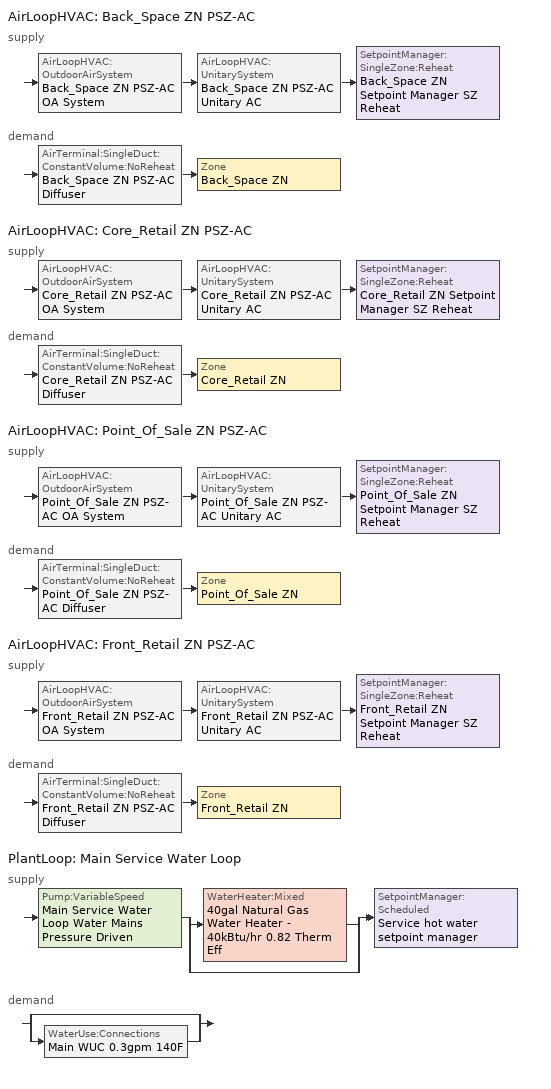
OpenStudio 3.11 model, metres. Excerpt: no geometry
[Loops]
AirLoopHVAC 'Back_Space ZN PSZ-AC'
 supply: AirLoopHVAC:OutdoorAirSystem 'Back_Space ZN PSZ-AC OA System' > AirLoopHVAC:UnitarySystem 'Back_Space ZN PSZ-AC Unitary AC' > SetpointManager:SingleZone:Reheat 'Back_Space ZN Setpoint Manager SZ Reheat'
 demand: AirTerminal:SingleDuct:ConstantVolume:NoReheat 'Back_Space ZN PSZ-AC Diffuser' > Zone 'Back_Space ZN'
AirLoopHVAC 'Core_Retail ZN PSZ-AC'
 supply: AirLoopHVAC:OutdoorAirSystem 'Core_Retail ZN PSZ-AC OA System' > AirLoopHVAC:UnitarySystem 'Core_Retail ZN PSZ-AC Unitary AC' > SetpointManager:SingleZone:Reheat 'Core_Retail ZN Setpoint Manager SZ Reheat'
 demand: AirTerminal:SingleDuct:ConstantVolume:NoReheat 'Core_Retail ZN PSZ-AC Diffuser' > Zone 'Core_Retail ZN'
AirLoopHVAC 'Point_Of_Sale ZN PSZ-AC'
 supply: AirLoopHVAC:OutdoorAirSystem 'Point_Of_Sale ZN PSZ-AC OA System' > AirLoopHVAC:UnitarySystem 'Point_Of_Sale ZN PSZ-AC Unitary AC' > SetpointManager:SingleZone:Reheat 'Point_Of_Sale ZN Setpoint Manager SZ Reheat'
 demand: AirTerminal:SingleDuct:ConstantVolume:NoReheat 'Point_Of_Sale ZN PSZ-AC Diffuser' > Zone 'Point_Of_Sale ZN'
AirLoopHVAC 'Front_Retail ZN PSZ-AC'
 supply: AirLoopHVAC:OutdoorAirSystem 'Front_Retail ZN PSZ-AC OA System' > AirLoopHVAC:UnitarySystem 'Front_Retail ZN PSZ-AC Unitary AC' > SetpointManager:SingleZone:Reheat 'Front_Retail ZN Setpoint Manager SZ Reheat'
 demand: AirTerminal:SingleDuct:ConstantVolume:NoReheat 'Front_Retail ZN PSZ-AC Diffuser' > Zone 'Front_Retail ZN'
PlantLoop 'Main Service Water Loop'
 supply: Pump:VariableSpeed 'Main Service Water Loop Water Mains Pressure Driven' > split
  | WaterHeater:Mixed '40gal Natural Gas Water Heater - 40kBtu/hr 0.82 Therm Eff'
  | bypass
  join > SetpointManager:Scheduled 'Service hot water setpoint manager'
 demand: split
  | bypass
  | WaterUse:Connections 'Main WUC 0.3gpm 140F'
[Sizing:Zone] Zone Cooling Design Supply Air Temperature Input Method=SupplyAirTemperature; Zone Cooling Design Supply Air Temperature {C}=12.7778; Zone Cooling Design Supply Air Temperature Difference {deltaC}=11.11; Zone Heating Design Supply Air Temperature Input Method=SupplyAirTemperature; Zone Heating Design Supply Air Temperature {C}=50; Zone Heating Design Supply Air Temperature Difference {deltaC}=11.11; Zone Cooling Design Supply Air Humidity Ratio {kg-H2O/kg-air}=0.0085; Zone Heating Design Supply Air Humidity Ratio {kg-H2O/kg-air}=0.008; Cooling Design Air Flow Method=DesignDay; Heating Design Air Flow Method=DesignDay; Heating Maximum Air Flow Fraction=1; Account for Dedicated Outdoor Air System=No; Dedicated Outdoor Air System Control Strategy=NeutralSupplyAir; Dedicated Outdoor Air Low Setpoint Temperature for Design {C}=autosize; Dedicated Outdoor Air High Setpoint Temperature for Design {C}=autosize; Zone Load Sizing Method=Sensible Load Only No Latent Load; Zone Latent Cooling Design Supply Air Humidity Ratio Input Method=HumidityRatioDifference; Zone Cooling Design Supply Air Humidity Ratio Difference {kgWater/kgDryAir}=0.005; Zone Latent Heating Design Supply Air Humidity Ratio Input Method=HumidityRatioDifference; Zone Humidification Design Supply Air Humidity Ratio Difference {kgWater/kgDryAir}=0.005; Sizing Option=Coincident; Heating Coil Sizing Method=None; Maximum Heating Capacity To Cooling Load Sizing Ratio {W/W}=1
Back_Space ZN; Core_Retail ZN; Front_Retail ZN; Point_Of_Sale ZN
[Zone equipment]
Back_Space ZN: Back_Space ZN PSZ-AC Diffuser
Core_Retail ZN: Core_Retail ZN PSZ-AC Diffuser
Front_Retail ZN: Front_Retail ZN PSZ-AC Diffuser
Point_Of_Sale ZN: Point_Of_Sale ZN PSZ-AC Diffuser
[AirLoopHVAC] Availability Schedule=RetailStandalone HVACOperationSchd; Design Supply Air Flow Rate {m3/s}=autosize; Design Return Air Flow Fraction of Supply Air Flow=1
Back_Space ZN PSZ-AC; Core_Retail ZN PSZ-AC; Point_Of_Sale ZN PSZ-AC; Front_Retail ZN PSZ-AC
[Sizing:System] Type of Load to Size On=Sensible; Design Outdoor Air Flow Rate {m3/s}=Autosize; Central Heating Maximum System Air Flow Ratio=1; Preheat Design Temperature {C}=7.22222; Preheat Design Humidity Ratio {kg-H2O/kg-Air}=0.008; Precool Design Temperature {C}=12.7778; Precool Design Humidity Ratio {kg-H2O/kg-Air}=0.008; Central Cooling Design Supply Air Temperature {C}=12.7778; Central Heating Design Supply Air Temperature {C}=50; Sizing Option=Coincident; 100% Outdoor Air in Cooling=No; 100% Outdoor Air in Heating=No; Central Cooling Design Supply Air Humidity Ratio {kg-H2O/kg-Air}=0.0085; Central Heating Design Supply Air Humidity Ratio {kg-H2O/kg-Air}=0.008; Cooling Design Air Flow Method=DesignDay; Heating Design Air Flow Method=DesignDay; System Outdoor Air Method=ZoneSum; Zone Maximum Outdoor Air Fraction=1; Cooling Supply Air Flow Rate Per Floor Area {m3/s-m2}=0.00996765; Cooling Fraction of Autosized Cooling Supply Air Flow Rate=1; Cooling Supply Air Flow Rate Per Unit Cooling Capacity {m3/s-W}=3.94755e-05; Heating Supply Air Flow Rate Per Floor Area {m3/s-m2}=0.00996765; Heating Fraction of Autosized Heating Supply Air Flow Rate=1; Heating Fraction of Autosized Cooling Supply Air Flow Rate=1; Heating Supply Air Flow Rate Per Unit Heating Capacity {m3/s-W}=3.15882e-05; Cooling Design Capacity Method=CoolingDesignCapacity; Cooling Design Capacity {W}=autosize; Cooling Design Capacity Per Floor Area {W/m2}=234.7; Fraction of Autosized Cooling Design Capacity=1; Heating Design Capacity Method=HeatingDesignCapacity; Heating Design Capacity {W}=autosize; Heating Design Capacity Per Floor Area {W/m2}=157; Fraction of Autosized Heating Design Capacity=1; Central Cooling Capacity Control Method=OnOff; Occupant Diversity=autosize; Heating Coil Sizing Method=None; Maximum Heating Capacity To Cooling Capacity Sizing Ratio {W/W}=1
Back_Space ZN PSZ-AC; Core_Retail ZN PSZ-AC; Point_Of_Sale ZN PSZ-AC; Front_Retail ZN PSZ-AC
[SetpointManager:SingleZone:Reheat] Minimum Supply Air Temperature {C}=12.7778; Maximum Supply Air Temperature {C}=50
Name | Control Zone | Setpoint Node or NodeList
Back_Space ZN Setpoint Manager SZ Reheat | Back_Space ZN | Back_Space ZN PSZ-AC Supply Outlet Node
Core_Retail ZN Setpoint Manager SZ Reheat | Core_Retail ZN | Core_Retail ZN PSZ-AC Supply Outlet Node
Point_Of_Sale ZN Setpoint Manager SZ Reheat | Point_Of_Sale ZN | Point_Of_Sale ZN PSZ-AC Supply Outlet Node
Front_Retail ZN Setpoint Manager SZ Reheat | Front_Retail ZN | Front_Retail ZN PSZ-AC Supply Outlet Node
[Coil:Heating:Gas] Availability Schedule=Always On Discrete; Gas Burner Efficiency=0.8; Nominal Capacity {W}=AutoSize; On Cycle Parasitic Electric Load {W}=0; Off Cycle Parasitic Gas Load {W}=0
Back_Space ZN PSZ-AC Gas Htg Coil 231kBtu/hr 0.8 Thermal Eff; Core_Retail ZN PSZ-AC Gas Htg Coil 1183kBtu/hr 0.8 Thermal Eff; Point_Of_Sale ZN PSZ-AC Gas Htg Coil 171kBtu/hr 0.8 Thermal Eff; Front_Retail ZN PSZ-AC Gas Htg Coil 144kBtu/hr 0.8 Thermal Eff
[Coil:Heating:Electric] Availability Schedule=Always Off Discrete; Efficiency=1; Nominal Capacity {W}=0
Back_Space ZN PSZ-AC No Heat; Core_Retail ZN PSZ-AC No Heat; Point_Of_Sale ZN PSZ-AC No Heat; Front_Retail ZN PSZ-AC No Heat
[Coil:Cooling:DX:TwoSpeed] Availability Schedule=Always On Discrete; Rated High Speed Total Cooling Capacity {W}=Autosize; Rated High Speed Sensible Heat Ratio=Autosize; Rated High Speed Air Flow Rate {m3/s}=Autosize; Rated High Speed Evaporator Fan Power Per Volume Flow Rate 2017 {W/(m3/s)}=773.3; Rated High Speed Evaporator Fan Power Per Volume Flow Rate 2023 {W/(m3/s)}=934.4; Unit Internal Static Air Pressure {Pa}=773.3; Total Cooling Capacity Function of Temperature Curve=CoilClgDXQRatio_fTwbToadbSI; Total Cooling Capacity Function of Flow Fraction Curve=CoilClgDXSnglQRatio_fCFMRatio; Energy Input Ratio Function of Temperature Curve=CoilClgDXEIRRatio_fTwbToadbSI; Energy Input Ratio Function of Flow Fraction Curve=CoilClgDXSnglEIRRatio_fCFMRatio; Part Load Fraction Correlation Curve=CoilClgDXEIRRatio_fQFrac; Rated Low Speed Total Cooling Capacity {W}=Autosize; Rated Low Speed Sensible Heat Ratio=0.69; Rated Low Speed Air Flow Rate {m3/s}=Autosize; Rated Low Speed Evaporator Fan Power Per Volume Flow Rate 2017 {W/(m3/s)}=773.3; Rated Low Speed Evaporator Fan Power Per Volume Flow Rate 2023 {W/(m3/s)}=934.4; Low Speed Total Cooling Capacity Function of Temperature Curve=CoilClgDXQRatio_fTwbToadbSI; Low Speed Energy Input Ratio Function of Temperature Curve=CoilClgDXEIRRatio_fTwbToadbSI; Condenser Type=AirCooled; Minimum Outdoor Dry-Bulb Temperature for Compressor Operation {C}=-25; High Speed Evaporative Condenser Effectiveness=0.9; High Speed Evaporative Condenser Air Flow Rate {m3/s}=Autosize; High Speed Evaporative Condenser Pump Rated Power Consumption {W}=Autosize; Low Speed Evaporative Condenser Effectiveness=0.9; Low Speed Evaporative Condenser Air Flow Rate {m3/s}=Autosize; Low Speed Evaporative Condenser Pump Rated Power Consumption {W}=Autosize; Basin Heater Capacity {W/K}=10; Basin Heater Setpoint Temperature {C}=2
Name | Rated High Speed COP {W/W} | Rated Low Speed COP {W/W}
Back_Space ZN PSZ-AC 2spd DX AC Clg Coil 118kBtu/hr 11EER; Point_Of_Sale ZN PSZ-AC 2spd DX AC Clg Coil 86kBtu/hr 11EER; Front_Retail ZN PSZ-AC 2spd DX AC Clg Coil 70kBtu/hr 11EER | 3.79975 | 3.79975
Core_Retail ZN PSZ-AC 2spd DX AC Clg Coil 558kBtu/hr 9.8EER | 3.40011 | 3.40011
[Fan:OnOff] Availability Schedule=Always On Discrete; Maximum Flow Rate {m3/s}=autosize; Motor In Airstream Fraction=1
Name | Fan Total Efficiency | Pressure Rise {Pa} | Motor Efficiency | Fan Power Ratio Function of Speed Ratio Curve | Fan Efficiency Ratio Function of Speed Ratio Curve
Back_Space ZN PSZ-AC Fan | 0.58175 | 622.722 | 0.895 | Fan On Off Power Curve | Fan On Off Efficiency Curve
Core_Retail ZN PSZ-AC Fan | 0.6084 | 1018.77 | 0.936 | Fan On Off Power Curve 1 | Fan On Off Efficiency Curve 1
Point_Of_Sale ZN PSZ-AC Fan | 0.56225 | 622.722 | 0.865 | Fan On Off Power Curve 2 | Fan On Off Efficiency Curve 2
Front_Retail ZN PSZ-AC Fan | 0.56225 | 622.722 | 0.865 | Fan On Off Power Curve 3 | Fan On Off Efficiency Curve 3
[AirLoopHVAC:UnitarySystem] Control Type=Load; Dehumidification Control Type=None; Availability Schedule=RetailStandalone HVACOperationSchd; Fan Placement=DrawThrough; Supply Air Fan Operating Mode Schedule=RetailStandalone HVACOperationSchd; DX Heating Coil Sizing Ratio=1; Use DOAS DX Cooling Coil=No; DOAS DX Cooling Coil Leaving Minimum Air Temperature {C}=2; Latent Load Control=SensibleOnlyLoadControl; Supply Air Flow Rate Method During Cooling Operation=SupplyAirFlowRate; Supply Air Flow Rate During Cooling Operation {m3/s}=Autosize; Supply Air Flow Rate Method During Heating Operation=SupplyAirFlowRate; Supply Air Flow Rate During Heating Operation {m3/s}=Autosize; Supply Air Flow Rate Method When No Cooling or Heating is Required=None; No Load Supply Air Flow Rate Control Set To Low Speed=Yes; Maximum Supply Air Temperature {C}=80; Maximum Outdoor Dry-Bulb Temperature for Supplemental Heater Operation {C}=21; Ancilliary On-Cycle Electric Power {W}=0; Ancilliary Off-Cycle Electric Power {W}=0
Name | Controlling Zone or Thermostat Location | Supply Fan | Heating Coil | Cooling Coil | Supplemental Heating Coil
Back_Space ZN PSZ-AC Unitary AC | Back_Space ZN | Back_Space ZN PSZ-AC Fan | Back_Space ZN PSZ-AC Gas Htg Coil 231kBtu/hr 0.8 Thermal Eff | Back_Space ZN PSZ-AC 2spd DX AC Clg Coil 118kBtu/hr 11EER | Back_Space ZN PSZ-AC No Heat
Core_Retail ZN PSZ-AC Unitary AC | Core_Retail ZN | Core_Retail ZN PSZ-AC Fan | Core_Retail ZN PSZ-AC Gas Htg Coil 1183kBtu/hr 0.8 Thermal Eff | Core_Retail ZN PSZ-AC 2spd DX AC Clg Coil 558kBtu/hr 9.8EER | Core_Retail ZN PSZ-AC No Heat
Point_Of_Sale ZN PSZ-AC Unitary AC | Point_Of_Sale ZN | Point_Of_Sale ZN PSZ-AC Fan | Point_Of_Sale ZN PSZ-AC Gas Htg Coil 171kBtu/hr 0.8 Thermal Eff | Point_Of_Sale ZN PSZ-AC 2spd DX AC Clg Coil 86kBtu/hr 11EER | Point_Of_Sale ZN PSZ-AC No Heat
Front_Retail ZN PSZ-AC Unitary AC | Front_Retail ZN | Front_Retail ZN PSZ-AC Fan | Front_Retail ZN PSZ-AC Gas Htg Coil 144kBtu/hr 0.8 Thermal Eff | Front_Retail ZN PSZ-AC 2spd DX AC Clg Coil 70kBtu/hr 11EER | Front_Retail ZN PSZ-AC No Heat
[Controller:OutdoorAir] Minimum Outdoor Air Flow Rate {m3/s}=autosize; Maximum Outdoor Air Flow Rate {m3/s}=Autosize; Economizer Control Type=DifferentialDryBulb; Economizer Control Action Type=ModulateFlow; Lockout Type=LockoutWithHeating; Minimum Limit Type=FixedMinimum; Minimum Outdoor Air Schedule=RetailStandalone MinOA_MotorizedDamper_Sched; High Humidity Control=No; High Humidity Outdoor Air Flow Ratio=1; Control High Indoor Humidity Based on Outdoor Humidity Ratio=Yes; Heat Recovery Bypass Control Type=BypassWhenWithinEconomizerLimits; Economizer Operation Staging=InterlockedWithMechanicalCooling
Name | Maximum Fraction of Outdoor Air Schedule | Controller Mechanical Ventilation
Back_Space ZN PSZ-AC OA System Controller | ems_Back_Space_ZN_PSZ_AC_maxOASch | Controller Mechanical Ventilation 1
Core_Retail ZN PSZ-AC OA System Controller | ems_Core_Retail_ZN_PSZ_AC_maxOASch | Controller Mechanical Ventilation 2
Point_Of_Sale ZN PSZ-AC OA System Controller | ems_Point_Of_Sale_ZN_PSZ_AC_maxOASch | Controller Mechanical Ventilation 3
Front_Retail ZN PSZ-AC OA System Controller | ems_Front_Retail_ZN_PSZ_AC_maxOASch | Controller Mechanical Ventilation 4
[Controller:MechanicalVentilation] Availability Schedule=Always On Discrete
Controller Mechanical Ventilation 1; Controller Mechanical Ventilation 2; Controller Mechanical Ventilation 3; Controller Mechanical Ventilation 4
[AirLoopHVAC:OutdoorAirSystem]
Name | Controller
Back_Space ZN PSZ-AC OA System | Back_Space ZN PSZ-AC OA System Controller
Core_Retail ZN PSZ-AC OA System | Core_Retail ZN PSZ-AC OA System Controller
Point_Of_Sale ZN PSZ-AC OA System | Point_Of_Sale ZN PSZ-AC OA System Controller
Front_Retail ZN PSZ-AC OA System | Front_Retail ZN PSZ-AC OA System Controller
[AirTerminal:SingleDuct:ConstantVolume:NoReheat] Availability Schedule=Always On Discrete; Maximum Air Flow Rate {m3/s}=AutoSize
Back_Space ZN PSZ-AC Diffuser; Core_Retail ZN PSZ-AC Diffuser; Point_Of_Sale ZN PSZ-AC Diffuser; Front_Retail ZN PSZ-AC Diffuser
[PlantLoop]
Main Service Water Loop: Glycol Concentration=0; Maximum Loop Temperature {C}=60; Minimum Loop Temperature {C}=51.6667; Plant Loop Volume {m3}=Autocalculate; Load Distribution Scheme=Optimal
[Sizing:Plant]
Main Service Water Loop: Loop Type=Heating; Design Loop Exit Temperature {C}=60; Loop Design Temperature Difference {deltaC}=5; Sizing Option=NonCoincident; Zone Timesteps in Averaging Window=1; Coincident Sizing Factor Mode=None
[SetpointManager:Scheduled]
Service hot water setpoint manager: Control Variable=Temperature; Schedule=Service Water Loop Temp - 140F; Setpoint Node or NodeList=Main Service Water Loop Supply Outlet Node
[Pump:VariableSpeed]
Main Service Water Loop Water Mains Pressure Driven: Rated Pump Head {Pa}=0.001; Motor Efficiency=1; Coefficient 1 of the Part Load Performance Curve=0; Coefficient 2 of the Part Load Performance Curve=3.2485; Coefficient 3 of the Part Load Performance Curve=-4.7443; Coefficient 4 of the Part Load Performance Curve=2.5294; Pump Control Type=Intermittent; Skin Loss Radiative Fraction=0.5; Design Power Sizing Method=PowerPerFlowPerPressure; Design Electric Power per Unit Flow Rate {W/(m3/s)}=348701.1; Design Shaft Power per Unit Flow Rate per Unit Head {W-s/m3-Pa}=1.28205; Design Minimum Flow Rate Fraction=0
[WaterHeater:Mixed]
40gal Natural Gas Water Heater - 40kBtu/hr 0.82 Therm Eff: Tank Volume {m3}=0.151416; Setpoint Temperature Schedule=Service Water Loop Temp - 140F; Deadband Temperature Difference {deltaC}=2; Maximum Temperature Limit {C}=60; Heater Control Type=Cycle; Heater Maximum Capacity {W}=11722.8; Heater Fuel Type=NaturalGas; Heater Thermal Efficiency=0.82; Off Cycle Parasitic Fuel Consumption Rate {W}=1860; Off Cycle Parasitic Fuel Type=NaturalGas; Off Cycle Parasitic Heat Fraction to Tank=0; On Cycle Parasitic Fuel Consumption Rate {W}=1860; On Cycle Parasitic Fuel Type=NaturalGas; On Cycle Parasitic Heat Fraction to Tank=0; Ambient Temperature Indicator=ThermalZone; Ambient Temperature Thermal Zone=Back_Space ZN; Off Cycle Loss Coefficient to Ambient Temperature {W/K}=4.1013; On Cycle Loss Coefficient to Ambient Temperature {W/K}=4.1013; Use Side Effectiveness=1; Source Side Effectiveness=1; Use Side Design Flow Rate {m3/s}=autosize; Source Side Design Flow Rate {m3/s}=autosize; Indirect Water Heating Recovery Time {hr}=1.5; Source Side Flow Control Mode=IndirectHeatPrimarySetpoint
[WaterHeater:Sizing]
40gal Natural Gas Water Heater - 40kBtu/hr 0.82 Therm Eff: Design Mode=PeakDraw; Time Storage Can Meet Peak Draw {hr}=0.538503; Time for Tank Recovery {hr}=0.5; Nominal Tank Volume for Autosizing Plant Connections {m3}=1
[WaterUse:Equipment:Definition]
Main 0.3gpm 140F: Peak Flow Rate {m3/s}=1.89271e-05; Target Temperature Schedule=Mixed Water At Faucet Temp - 140F; Sensible Fraction Schedule=Fraction Sensible - 0.2; Latent Fraction Schedule=Fraction Latent - 0.05
[WaterUse:Equipment]
Main Service Water Use 0.3gpm 140F: Water Use Equipment Definition=Main 0.3gpm 140F; Flow Rate Fraction Schedule=RetailStandalone BLDG_SWH_SCH
[WaterUse:Connections]
Main WUC 0.3gpm 140F: Drain Water Heat Exchanger Type=None; Drain Water Heat Exchanger Destination=Plant; Water Use Equipment Name 1=Main Service Water Use 0.3gpm 140F
[Schedule:Constant]
Name | Value
Always On Discrete | 1
Always Off Discrete | 0
[Schedule:Ruleset]
Name | Default Day Schedule | Summer Design Day Schedule | Winter Design Day Schedule
RetailStandalone HVACOperationSchd | RetailStandalone HVACOperationSchd Default | RetailStandalone HVACOperationSchd Summer Design Day | RetailStandalone HVACOperationSchd Winter Design Day
RetailStandalone MinOA_MotorizedDamper_Sched | RetailStandalone MinOA_MotorizedDamper_Sched Default | RetailStandalone MinOA_MotorizedDamper_Sched Summer Design Day | RetailStandalone MinOA_MotorizedDamper_Sched Winter Design Day
Service Water Loop Temp - 140F | Service Water Loop Temp - 140F Default
RetailStandalone BLDG_SWH_SCH | RetailStandalone BLDG_SWH_SCH Default | RetailStandalone BLDG_SWH_SCH Summer Design Day | RetailStandalone BLDG_SWH_SCH Winter Design Day
Fraction Sensible - 0.2 | Fraction Sensible - 0.2 Default
Fraction Latent - 0.05 | Fraction Latent - 0.05 Default
Mixed Water At Faucet Temp - 140F | Mixed Water At Faucet Temp - 140F Default
ems_Back_Space_ZN_PSZ_AC_maxOASch | ems_Back_Space_ZN_PSZ_AC_maxOASch_Default
ems_Core_Retail_ZN_PSZ_AC_maxOASch | ems_Core_Retail_ZN_PSZ_AC_maxOASch_Default
ems_Front_Retail_ZN_PSZ_AC_maxOASch | ems_Front_Retail_ZN_PSZ_AC_maxOASch_Default
ems_Point_Of_Sale_ZN_PSZ_AC_maxOASch | ems_Point_Of_Sale_ZN_PSZ_AC_maxOASch_Default
[Schedule:Day]
RetailStandalone HVACOperationSchd Default: No, 8, 0, 0, 19, 0, 1, 24, 0, 0
RetailStandalone HVACOperationSchd Summer Design Day; RetailStandalone HVACOperationSchd SmrDsn|Wkdy Day: No, 6, 0, 0, 21, 0, 1, 24, 0, 0
RetailStandalone HVACOperationSchd Winter Design Day; RetailStandalone HVACOperationSchd WntrDsn|Sat Day: No, 6, 0, 0, 22, 0, 1, 24, 0, 0
RetailStandalone MinOA_MotorizedDamper_Sched Default: No, 9, 0, 0, 19, 0, 1, 24, 0, 0
RetailStandalone MinOA_MotorizedDamper_Sched Sat Day: No, 7, 0, 0, 22, 0, 1, 24, 0, 0
RetailStandalone MinOA_MotorizedDamper_Sched Summer Design Day; RetailStandalone MinOA_MotorizedDamper_Sched SmrDsn|Wkdy Day: No, 7, 0, 0, 21, 0, 1, 24, 0, 0
RetailStandalone MinOA_MotorizedDamper_Sched Winter Design Day: No, 24, 0, 1
Service Water Loop Temp - 140F Default; Mixed Water At Faucet Temp - 140F Default: 24, 0, 60
RetailStandalone BLDG_SWH_SCH Default: No, 9, 0, 0, 10, 0, 0.14, 11, 0, 0.29, 12, 0, 0.31, 14, 0, 0.36, 15, 0, 0.34, 16, 0, 0.35, 17, 0, 0.37, 18, 0, 0.34, 19, 0, 0.25, 24, 0, 0
RetailStandalone BLDG_SWH_SCH Summer Design Day; RetailStandalone BLDG_SWH_SCH SmrDsn|Wkdy Day: No, 7, 0, 0, 8, 0, 0.15, 9, 0, 0.23, 10, 0, 0.32, 11, 0, 0.41, 12, 0, 0.57, 13, 0, 0.62, 14, 0, 0.61, 15, 0, 0.5, 16, 0, 0.45, 17, 0, 0.46, 18, 0, 0.47, 19, 0, 0.42, 20, 0, 0.34, 21, 0, 0.33, 24, 0, 0
RetailStandalone BLDG_SWH_SCH Winter Design Day; RetailStandalone BLDG_SWH_SCH WntrDsn|Sat Day: No, 7, 0, 0, 8, 0, 0.2, 9, 0, 0.24, 10, 0, 0.27, 11, 0, 0.42, 12, 0, 0.54, 13, 0, 0.59, 14, 0, 0.6, 15, 0, 0.49, 16, 0, 0.48, 17, 0, 0.47, 18, 0, 0.46, 19, 0, 0.44, 20, 0, 0.36, 21, 0, 0.29, 22, 0, 0.22, 24, 0, 0
Fraction Sensible - 0.2 Default: 24, 0, 0.2
Fraction Latent - 0.05 Default: 24, 0, 0.05
ems_Back_Space_ZN_PSZ_AC_maxOASch_Default; ems_Core_Retail_ZN_PSZ_AC_maxOASch_Default; ems_Front_Retail_ZN_PSZ_AC_maxOASch_Default; ems_Point_Of_Sale_ZN_PSZ_AC_maxOASch_Default: 24, 0, 0.7
[Schedule:Rule] Date Specification Type=DateRange; Start Month=1; Start Day=1; End Month=12; End Day=31
Name | Schedule Ruleset | Rule Order | Day Schedule | Apply Monday | Apply Tuesday | Apply Wednesday | Apply Thursday | Apply Friday | Apply Saturday
Schedule Rule 15 | RetailStandalone HVACOperationSchd | 1 | RetailStandalone HVACOperationSchd SmrDsn|Wkdy Day | Yes | Yes | Yes | Yes | Yes
Schedule Rule 16 | RetailStandalone HVACOperationSchd | 0 | RetailStandalone HVACOperationSchd WntrDsn|Sat Day |  |  |  |  |  | Yes
Schedule Rule 17 | RetailStandalone MinOA_MotorizedDamper_Sched | 1 | RetailStandalone MinOA_MotorizedDamper_Sched Sat Day |  |  |  |  |  | Yes
Schedule Rule 18 | RetailStandalone MinOA_MotorizedDamper_Sched | 0 | RetailStandalone MinOA_MotorizedDamper_Sched SmrDsn|Wkdy Day | Yes | Yes | Yes | Yes | Yes
Schedule Rule 19 | RetailStandalone BLDG_SWH_SCH | 1 | RetailStandalone BLDG_SWH_SCH SmrDsn|Wkdy Day | Yes | Yes | Yes | Yes | Yes
Schedule Rule 20 | RetailStandalone BLDG_SWH_SCH | 0 | RetailStandalone BLDG_SWH_SCH WntrDsn|Sat Day |  |  |  |  |  | Yes
[Curve:Exponent] Coefficient1 Constant=1; Coefficient2 Constant=0; Coefficient3 Constant=0; Minimum Value of x=0; Maximum Value of x=1
Fan On Off Power Curve; Fan On Off Power Curve 1; Fan On Off Power Curve 2; Fan On Off Power Curve 3
[Curve:Cubic] Maximum Value of x=1
Name | Coefficient1 Constant | Coefficient2 x | Coefficient3 x**2 | Coefficient4 x**3 | Minimum Value of x
Fan On Off Efficiency Curve; Fan On Off Efficiency Curve 1; Fan On Off Efficiency Curve 2; Fan On Off Efficiency Curve 3 | 1 | 0 | 0 | 0 | 0
CoilClgDXEIRRatio_fQFrac | 0 | 5.1091 | -8.5515 | 4.4744 | 0.7
[Curve:Biquadratic] Minimum Value of x=13.89; Maximum Value of x=25; Minimum Value of y=23.89; Maximum Value of y=46.11; Minimum Curve Output=0.77
Name | Coefficient1 Constant | Coefficient2 x | Coefficient3 x**2 | Coefficient4 y | Coefficient5 y**2 | Coefficient6 x*y | Maximum Curve Output
CoilClgDXQRatio_fTwbToadbSI | 0.86779 | 0.014245 | 0.000554 | -0.007569 | 3.2e-05 | -0.000191 | 1.29
CoilClgDXEIRRatio_fTwbToadbSI | 0.116709 | 0.028458 | -0.000411 | 0.021422 | 0.000162 | -0.00068 | 1.33
[Curve:Quadratic]
Name | Coefficient1 Constant | Coefficient2 x | Coefficient3 x**2 | Minimum Value of x | Maximum Value of x
CoilClgDXSnglQRatio_fCFMRatio | 0.8 | 0.2 | 0 | 0.5 | 1.5
CoilClgDXSnglEIRRatio_fCFMRatio | 1.156 | -0.1816 | 0.0256 | 0 | 1
